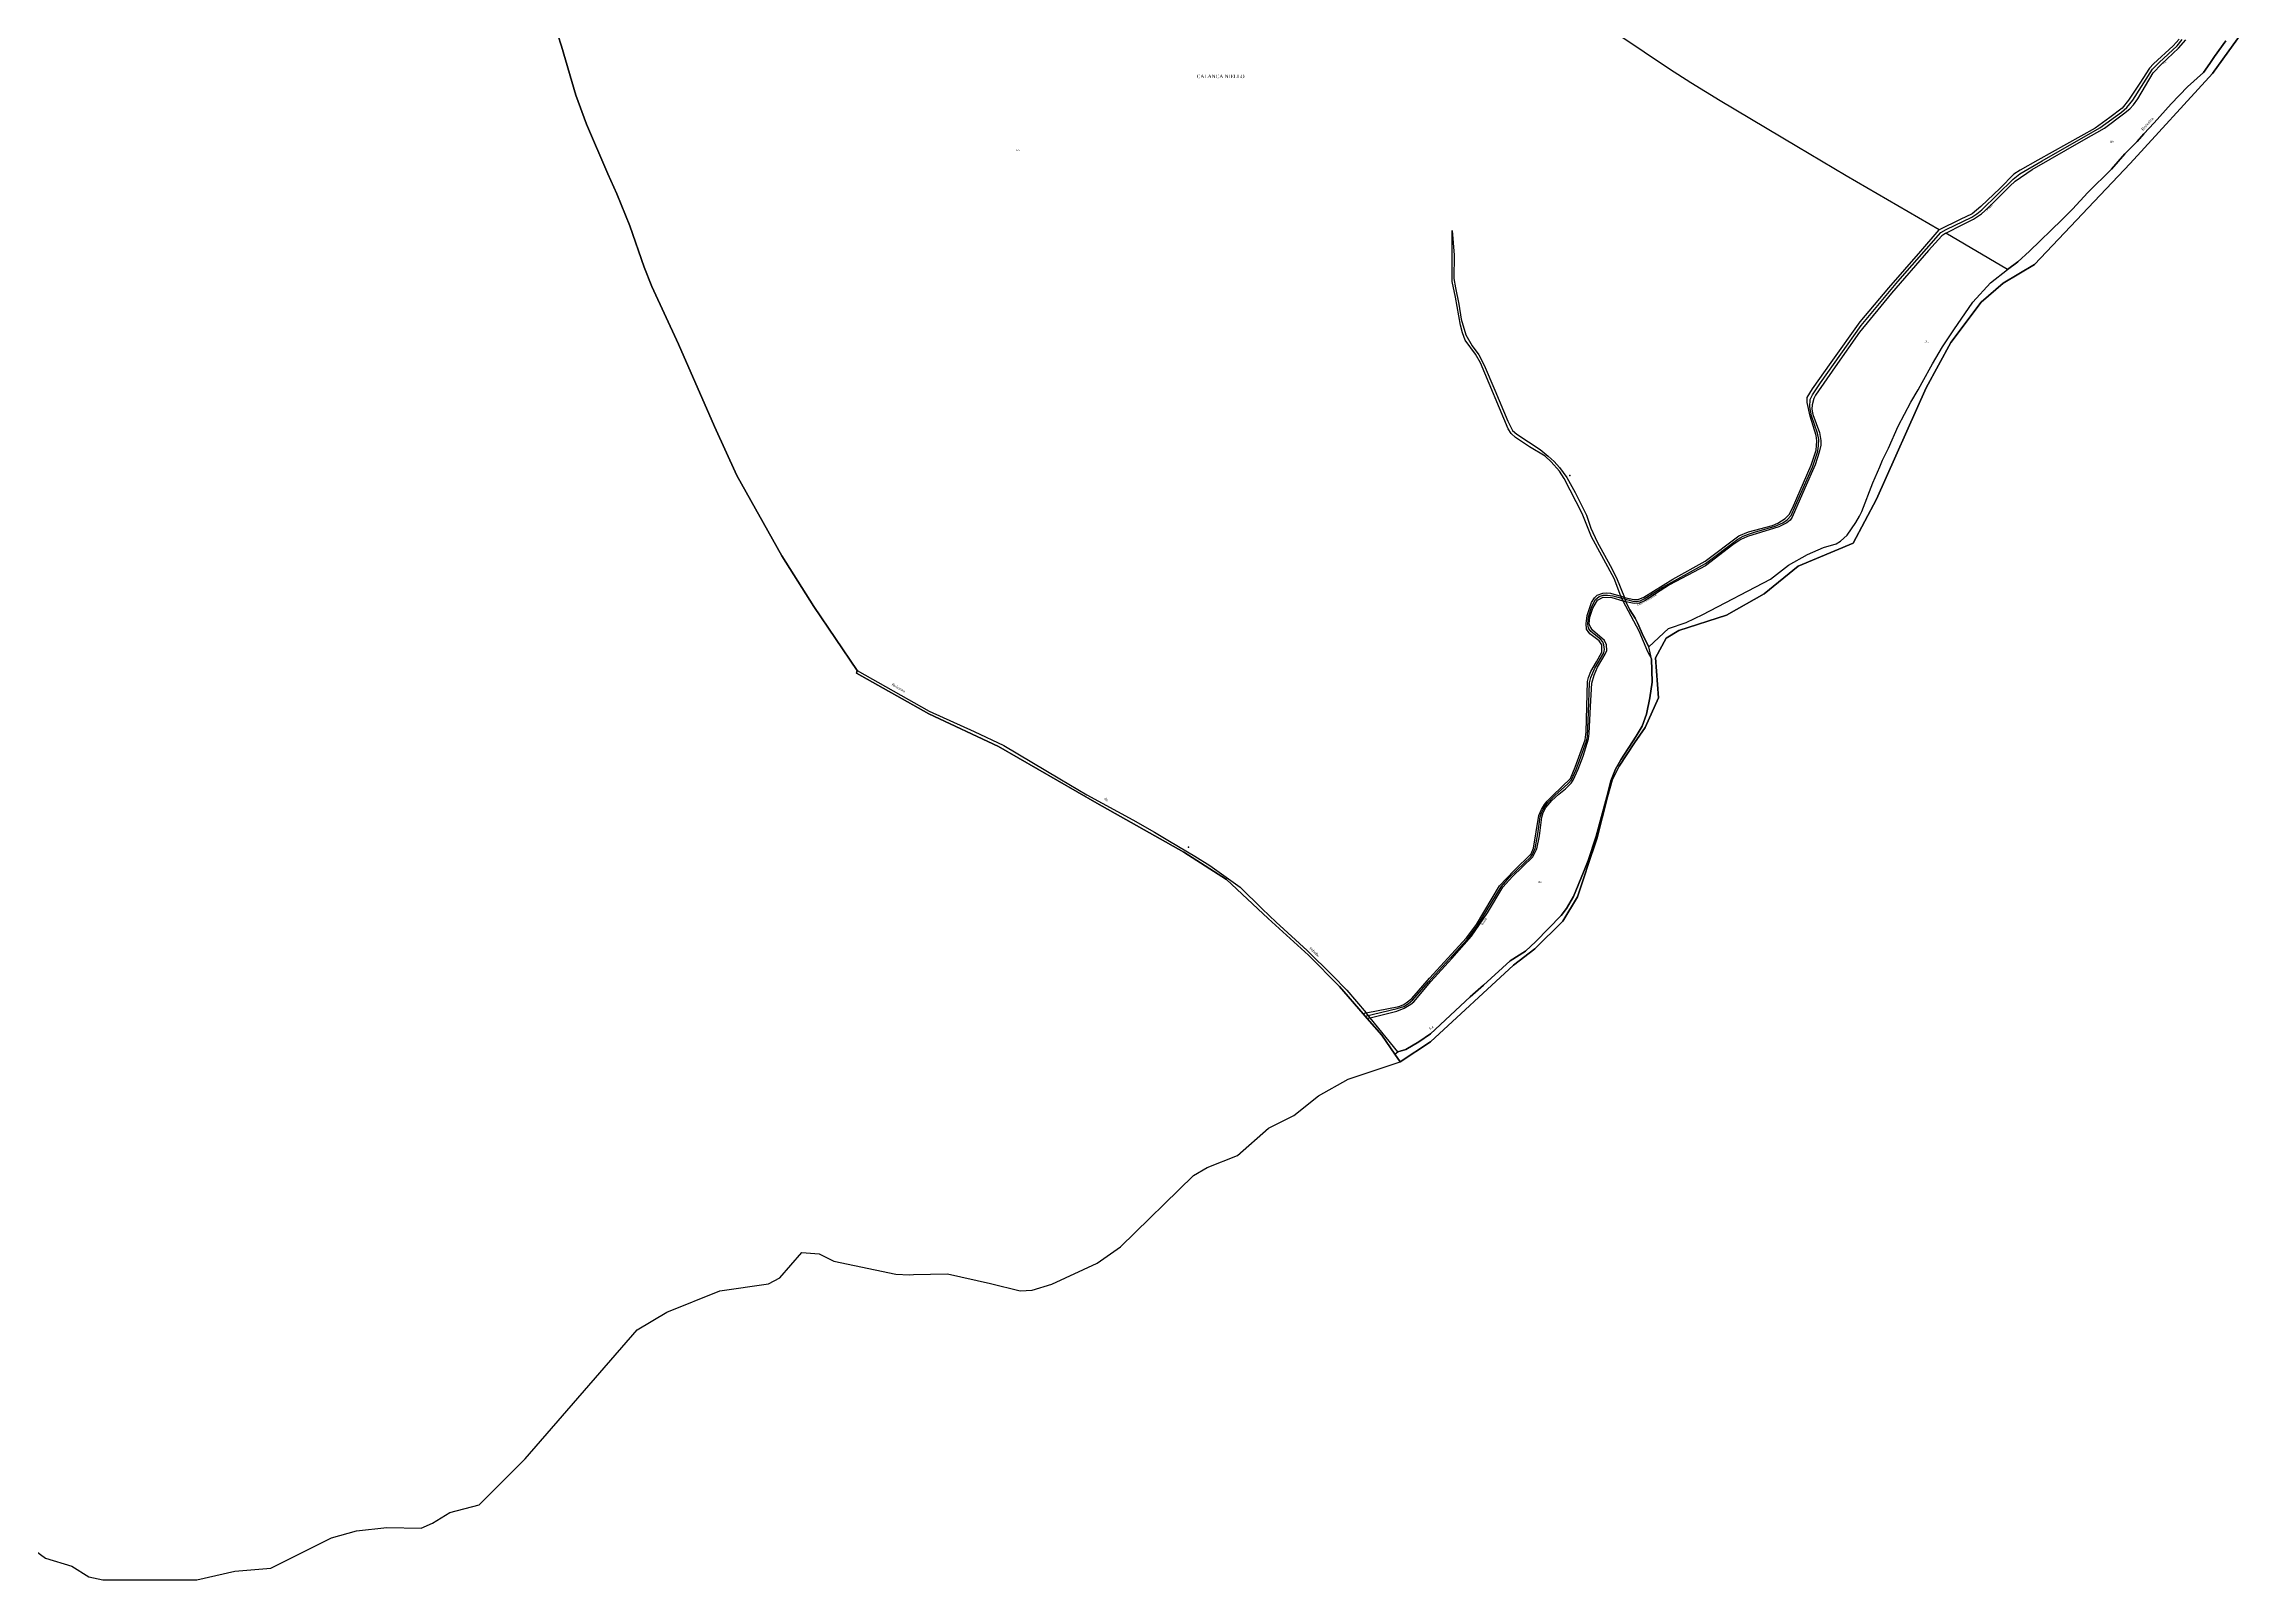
# Model space of a CAD drawing. Extents: x 1189447 to 1205702, y 6141591 to 6152844.
# Drawn here: x 1201638 to 1204085, y 6148282 to 6149988 of the extents above; entities that cross this region are included whole.
import ezdxf

# ---------------------------------------------------------------- set-up
doc = ezdxf.new("R2010")
doc.units = 0
doc.linetypes.add('CONTINU', pattern=[0])
doc.layers.get('0').update_dxf_attribs({"linetype": 'CONTINU'})
for name, color, linetype in [('1FLECHEFL', 7, 'CONTINU'), ('1LIEUDIT', 7, 'CONTINU'), ('1PARCELLE', 7, 'CONTINU'), ('1SECTION', 7, 'CONTINU'), ('1SUBDSECT', 7, 'CONTINU'), ('1TRONFLUV', 7, 'CONTINU'), ('1ZONCOMM', 7, 'CONTINU'), ('3LIEUDITTEX', 7, 'CONTINU'), ('3PARCELLETEX', 7, 'CONTINU'), ('3PONT', 7, 'CONTINU'), ('3TRONFLUVTEX', 7, 'CONTINU'), ('3ZONCOMMTEX', 7, 'CONTINU')]:
    doc.layers.add(name, color=color, linetype=linetype)
doc.styles.get("Standard").update_dxf_attribs({"font": 'Times New Roman'})

# ---------------------------------------------------------------- blocks, each defined once
blk = doc.blocks.new('FLECHRU1')
blk.add_point((0, 0))

msp = doc.modelspace()

# ---------------------------------------------------------------- linework, layer by layer
at = {"layer": '1LIEUDIT'}
msp.add_lwpolyline([(1204085.47, 6150009.25), (1204046.08, 6149954.98), (1203954.67, 6149855.12), (1203848.33, 6149742.85), (1203813.62, 6149722.21), (1203789.29, 6149700.95), (1203755.45, 6149656.49), (1203728.26, 6149606.03), (1203672.88, 6149482.49), (1203647.11, 6149433.44), (1203586.05, 6149408.18), (1203548.39, 6149377.33), (1203506.47, 6149353.58), (1203453.65, 6149336.61), (1203439.41, 6149327.91), (1203427.67, 6149306.23), (1203430.95, 6149261.89), (1203416.14, 6149229.06), (1203404.3, 6149211.78), (1203387.25, 6149185.87), (1203379.45, 6149170.51), (1203374.38, 6149151.88), (1203362.32, 6149105.13), (1203351.57, 6149073.58), (1203349.7, 6149067.55), (1203340.82, 6149041), (1203324.73, 6149013.77), (1203293.54, 6148983.02), (1203269.94, 6148965.01), (1203177.88, 6148879.89), (1203143.89, 6148857.83), (1203138.21, 6148866.12), (1203123.5, 6148887.24), (1203107.41, 6148905.83), (1203102.88, 6148910.85), (1203076.52, 6148941.43), (1203042.25, 6148976.25), (1202997.29, 6149016.94), (1202951.22, 6149060.17), (1202903.69, 6149090.55), (1202807.14, 6149144.97), (1202698.13, 6149207.61), (1202620.53, 6149244.2), (1202540.09, 6149289.33), (1202540.96, 6149292.13), (1202492.86, 6149363.25), (1202457.28, 6149419.58), (1202407.53, 6149508.76), (1202382.68, 6149562.97), (1202342.66, 6149654.66), (1202313.01, 6149718.55), (1202304.33, 6149739.86), (1202288.63, 6149786.06), (1202273.96, 6149821.36), (1202264.17, 6149843.53), (1202240.49, 6149898.59), (1202228.68, 6149930.86), (1202212.81, 6149985.29), (1202204.38, 6150010.41)], dxfattribs=at)
at = {"layer": '1PARCELLE'}
for points in [[(1202204.38, 6150010.41), (1202212.81, 6149985.29), (1202228.68, 6149930.86), (1202240.49, 6149898.59), (1202264.17, 6149843.53), (1202273.96, 6149821.36), (1202288.63, 6149786.06), (1202304.33, 6149739.86), (1202313.01, 6149718.55), (1202342.66, 6149654.66), (1202382.68, 6149562.97), (1202407.53, 6149508.76), (1202457.28, 6149419.58), (1202492.86, 6149363.25), (1202540.96, 6149292.13), (1202620.94, 6149247.19), (1202670.84, 6149224.34), (1202703.95, 6149209.06), (1202766.19, 6149171.92), (1202795.95, 6149154.19), (1202847.32, 6149126.24), (1202871.19, 6149112.82), (1202888, 6149102.61), (1202916.18, 6149085.93), (1202932.56, 6149075.54), (1202966.51, 6149051.66), (1202990.59, 6149027.58), (1203006.33, 6149012.65), (1203040.92, 6148981.16), (1203068.97, 6148953.51), (1203084.92, 6148937.15), (1203106.1, 6148912.03), (1203142.42, 6148919.24), (1203147.41, 6148921.11), (1203150.83, 6148923.01), (1203156.94, 6148928.12), (1203176.62, 6148950.53), (1203217.72, 6148995.38), (1203228.84, 6149010.29), (1203254.45, 6149052.94), (1203270.77, 6149070.21), (1203289.61, 6149088.6), (1203291.97, 6149094.74), (1203298.03, 6149131.36), (1203300.9, 6149137.92), (1203304.41, 6149143.5), (1203307.13, 6149147.08), (1203313.66, 6149153.56), (1203333.2, 6149172.14), (1203338.4, 6149184.83), (1203349.48, 6149215.05), (1203350.57, 6149223.91), (1203352.1, 6149279.8), (1203353.28, 6149284.23), (1203355.9, 6149291.17), (1203361.91, 6149301.87), (1203368.01, 6149312.53), (1203367.82, 6149320.66), (1203365.05, 6149325.04), (1203354.65, 6149332.89), (1203351, 6149338.05), (1203350.5, 6149344.43), (1203351.51, 6149353.24), (1203356.33, 6149367.81), (1203359.74, 6149372.86), (1203362.81, 6149375.9), (1203369.17, 6149377.91), (1203373.06, 6149378.48), (1203377.65, 6149378.14), (1203389.26, 6149374.84), (1203381.57, 6149394.2), (1203356.36, 6149440.57), (1203346.1, 6149466.64), (1203326.08, 6149505.28), (1203320.81, 6149513.49), (1203311.88, 6149523.99), (1203304.92, 6149530.23), (1203287.71, 6149540.68), (1203272.03, 6149550.78), (1203267.3, 6149555.38), (1203263.8, 6149560.63), (1203233.18, 6149633.79), (1203227.68, 6149643.37), (1203216.36, 6149659.1), (1203213.37, 6149667.15), (1203210.99, 6149675.64), (1203205.65, 6149706.52), (1203201.8, 6149724.09), (1203201.84, 6149762.39), (1203201.85, 6149780.87), (1203203.89, 6149753.49), (1203203.73, 6149727.42), (1203205.34, 6149716.91), (1203209.33, 6149698.96), (1203211.74, 6149682.17), (1203216.83, 6149664.73), (1203224.13, 6149652.51), (1203231.43, 6149642.48), (1203237.19, 6149631.07), (1203249.18, 6149603.58), (1203263.59, 6149568.97), (1203268.94, 6149558.56), (1203273.41, 6149554.52), (1203299.32, 6149537.56), (1203308.34, 6149530.18), (1203315.01, 6149524.11), (1203320.87, 6149517.4), (1203329.08, 6149506.3), (1203338.38, 6149489.66), (1203351.08, 6149464.49), (1203355.68, 6149450.17), (1203362.96, 6149435.19), (1203377.37, 6149408.73), (1203384.14, 6149395.12), (1203393.09, 6149373.31), (1203403.56, 6149370.83), (1203408.21, 6149371.18), (1203414.79, 6149373.73), (1203446.73, 6149393.62), (1203482.74, 6149413.53), (1203520.3, 6149441.75), (1203530.68, 6149446.1), (1203557.57, 6149453.07), (1203563.28, 6149455.58), (1203571.45, 6149460.82), (1203576.06, 6149465.55), (1203579.88, 6149472.58), (1203600.43, 6149520.16), (1203606.05, 6149536.77), (1203606.68, 6149547.32), (1203606, 6149553.13), (1203599.36, 6149574.55), (1203596.17, 6149589.63), (1203596.02, 6149595.13), (1203601.82, 6149604.86), (1203622.6, 6149634.22), (1203655.02, 6149679.42), (1203686.82, 6149717.13), (1203722.08, 6149757.65), (1203742.43, 6149781.35), (1203742.43, 6149781.35), (1203639.16, 6149841.22), (1203584.69, 6149873.85), (1203499.23, 6149924.85), (1203466.79, 6149944.63), (1203443.15, 6149959.98), (1203386.91, 6149997.49)], [(1204009.14, 6149993.01), (1204002.56, 6149985.62), (1203980.58, 6149965.79), (1203976.09, 6149960.78), (1203965.36, 6149944.2), (1203952.99, 6149925.26), (1203945.72, 6149916.43), (1203932.18, 6149906.04), (1203915.68, 6149894.19), (1203851.98, 6149858.65), (1203832.69, 6149847.71), (1203825.58, 6149843.18), (1203810.19, 6149827.84), (1203788.86, 6149807.29), (1203779.15, 6149799.25), (1203766.08, 6149792.91), (1203742.43, 6149781.35), (1203742.43, 6149781.35), (1203639.16, 6149841.22), (1203584.69, 6149873.85), (1203499.23, 6149924.85), (1203466.79, 6149944.63), (1203443.15, 6149959.98), (1203386.91, 6149997.49)], [(1204060.94, 6149991.23), (1204048.23, 6149973.78), (1204043.16, 6149966.01), (1204036.04, 6149956.25), (1204018.38, 6149940.13), (1204000.23, 6149921.33), (1203981.43, 6149900.06), (1203969.72, 6149888.18), (1203962.31, 6149879.6), (1203948.7, 6149865.77), (1203934.01, 6149848.98), (1203907.73, 6149823.01), (1203890.54, 6149804.31), (1203878.95, 6149792.62), (1203843.05, 6149757.58), (1203829.92, 6149745.9), (1203818.44, 6149737.41), (1203749.85, 6149777.8), (1203768.96, 6149787.51), (1203780.68, 6149793.18), (1203789.45, 6149799.13), (1203797.3, 6149806.27), (1203821, 6149829.82), (1203826.89, 6149835.44), (1203845.94, 6149848.29), (1203903.3, 6149881.34), (1203926.26, 6149894.33), (1203947.47, 6149910.06), (1203954.23, 6149915.97), (1203958.3, 6149920.4), (1203963.04, 6149926.81), (1203980.3, 6149955.74), (1203989.47, 6149965.33), (1204008.53, 6149983.07), (1204016.4, 6149992.42)]]:
    msp.add_lwpolyline(points, dxfattribs=at)
for points in [[(1203818.44, 6149737.41), (1203749.85, 6149777.8), (1203745.48, 6149774.84), (1203730.87, 6149758.49), (1203689.62, 6149711.07), (1203654.1, 6149667.84), (1203627.01, 6149629.28), (1203605.44, 6149597.8), (1203603.27, 6149594.02), (1203601.5, 6149587.18), (1203601.28, 6149582.36), (1203602.41, 6149576.45), (1203609.54, 6149556.37), (1203611.18, 6149547.72), (1203611.02, 6149542.25), (1203609.46, 6149534.59), (1203604.96, 6149520.42), (1203593.39, 6149494.55), (1203579.48, 6149462.27), (1203577.04, 6149459.04), (1203573.5, 6149456.06), (1203564.59, 6149451.67), (1203529.92, 6149440.86), (1203522.52, 6149437.73), (1203513.55, 6149431.84), (1203482.98, 6149408.22), (1203443.14, 6149387.33), (1203416.07, 6149369.88), (1203409.99, 6149367.09), (1203403.81, 6149366.41), (1203394.71, 6149368.3), (1203398.99, 6149359.62), (1203405.05, 6149350.38), (1203407.7, 6149345.16), (1203414.26, 6149329.82), (1203420.31, 6149318.48), (1203441.94, 6149338.86), (1203461.51, 6149345.55), (1203480.15, 6149354.3), (1203555.31, 6149393.69), (1203575.31, 6149408.96), (1203596.55, 6149421.01), (1203614.11, 6149428.73), (1203628.28, 6149432.85), (1203633.07, 6149435.77), (1203640.48, 6149442.32), (1203650.1, 6149456.56), (1203654.09, 6149463.45), (1203656.72, 6149468.54), (1203668.98, 6149500.61), (1203676.69, 6149518.12), (1203679.73, 6149525.76), (1203686.34, 6149538.95), (1203697.23, 6149563.38), (1203711.17, 6149590.01), (1203719.37, 6149603.67), (1203723.56, 6149611.98), (1203735.37, 6149632.59), (1203746.26, 6149651.49), (1203758.92, 6149670.37), (1203780.1, 6149701.09), (1203799.44, 6149722.49), (1203818.44, 6149737.41)], [(1203418.71, 6149313.29), (1203423.17, 6149305), (1203423.7, 6149279.37), (1203421.42, 6149261.84), (1203417.5, 6149243.79), (1203412.85, 6149230.41), (1203406.08, 6149219.25), (1203389.17, 6149192.85), (1203383.16, 6149182.66), (1203377.95, 6149169.85), (1203373.48, 6149152.02), (1203361.56, 6149108.18), (1203352.84, 6149081.28), (1203347.75, 6149068.21), (1203336.53, 6149041.23), (1203328.7, 6149028.07), (1203322.86, 6149020.17), (1203294.73, 6148991.24), (1203283.21, 6148980.48), (1203266, 6148969.77), (1203236.6, 6148942.72), (1203221.92, 6148929.96), (1203177.54, 6148888.94), (1203164.86, 6148879.75), (1203150.48, 6148871.31), (1203141.57, 6148868.91), (1203110.7, 6148906.7), (1203140.18, 6148913.99), (1203148.65, 6148917.4), (1203156, 6148921.83), (1203159.07, 6148924.44), (1203177.92, 6148946.88), (1203201.38, 6148972.47), (1203223.29, 6148997.05), (1203240.94, 6149023.01), (1203257.87, 6149051.76), (1203268.64, 6149063.5), (1203291.35, 6149085.27), (1203295.87, 6149094.08), (1203298.69, 6149108.48), (1203301.24, 6149129.34), (1203302.9, 6149134.59), (1203305.84, 6149140.05), (1203312.58, 6149147.76), (1203320.15, 6149154.81), (1203327.76, 6149160.88), (1203333.84, 6149167.01), (1203335.98, 6149170.52), (1203341.76, 6149182.52), (1203347.29, 6149196.87), (1203353.35, 6149216.36), (1203354.06, 6149222.38), (1203355.26, 6149252.11), (1203356.71, 6149278.2), (1203359.3, 6149286.93), (1203363.26, 6149296.01), (1203371.79, 6149310.16), (1203373.45, 6149314.46), (1203373.08, 6149320.81), (1203371.01, 6149325.57), (1203357.48, 6149336.91), (1203354.86, 6149340.89), (1203354.07, 6149344), (1203354.79, 6149351.57), (1203357.88, 6149361.32), (1203363.14, 6149370.16), (1203369.38, 6149373.49), (1203378.92, 6149373.09), (1203391.45, 6149369.66), (1203408.91, 6149336.31), (1203418.71, 6149313.29)]]:
    msp.add_lwpolyline(points, close=True, dxfattribs=at)
at = {"layer": '1SECTION'}
msp.add_lwpolyline([(1201622.82, 6148318.81), (1201639.56, 6148306.44), (1201669.07, 6148297.72), (1201687.84, 6148285.88), (1201703.44, 6148282.45), (1201807.52, 6148282.68), (1201849.95, 6148292.01), (1201889.8, 6148295.58), (1201957.42, 6148329.08), (1201984.92, 6148336.98), (1202018.52, 6148340.69), (1202056.97, 6148339.98), (1202069.59, 6148345.58), (1202088.65, 6148357.46), (1202121.15, 6148365.65), (1202172.2, 6148416.99), (1202296.66, 6148560.02), (1202329.73, 6148579.66), (1202388.32, 6148603.32), (1202442.6, 6148611.06), (1202455.15, 6148617.76), (1202479.51, 6148645.87), (1202498.94, 6148644.32), (1202514.94, 6148636.18), (1202584.02, 6148622.1), (1202599, 6148621.02), (1202603.62, 6148621.71), (1202641.26, 6148622.25), (1202689.2, 6148611.56), (1202722.2, 6148603.3), (1202735.53, 6148604.15), (1202757.09, 6148610.77), (1202807.42, 6148634.27), (1202833.55, 6148652.35), (1202914.54, 6148731.55), (1202929.84, 6148740.34), (1202963.51, 6148753.78), (1202997.68, 6148783.97), (1203026.01, 6148797.94), (1203053.23, 6148819.84), (1203086.45, 6148838.54), (1203143.89, 6148857.83), (1203177.88, 6148879.89), (1203269.94, 6148965.01), (1203293.54, 6148983.02), (1203324.73, 6149013.77), (1203340.82, 6149041), (1203349.7, 6149067.55), (1203351.57, 6149073.58), (1203362.32, 6149105.13), (1203374.38, 6149151.88), (1203379.45, 6149170.51), (1203387.25, 6149185.87), (1203404.3, 6149211.78), (1203416.14, 6149229.06), (1203430.95, 6149261.89), (1203427.67, 6149306.23), (1203439.41, 6149327.91), (1203453.65, 6149336.61), (1203506.47, 6149353.58), (1203548.39, 6149377.33), (1203586.05, 6149408.18), (1203647.11, 6149433.44), (1203672.88, 6149482.49), (1203728.26, 6149606.03), (1203755.45, 6149656.49), (1203789.29, 6149700.95), (1203813.62, 6149722.21), (1203848.33, 6149742.85), (1203954.67, 6149855.12), (1204046.08, 6149954.98), (1204085.47, 6150009.25)], dxfattribs=at)
at = {"layer": '1SUBDSECT'}
msp.add_lwpolyline([(1202204.38, 6150010.41), (1202212.81, 6149985.29), (1202228.68, 6149930.86), (1202240.49, 6149898.59), (1202264.17, 6149843.53), (1202273.96, 6149821.36), (1202288.63, 6149786.06), (1202304.33, 6149739.86), (1202313.01, 6149718.55), (1202342.66, 6149654.66), (1202382.68, 6149562.97), (1202407.53, 6149508.76), (1202457.28, 6149419.58), (1202492.86, 6149363.25), (1202540.96, 6149292.13), (1202540.09, 6149289.33), (1202620.53, 6149244.2), (1202698.13, 6149207.61), (1202807.14, 6149144.97), (1202903.69, 6149090.55), (1202951.22, 6149060.17), (1202997.29, 6149016.94), (1203042.25, 6148976.25), (1203076.52, 6148941.43), (1203102.88, 6148910.85), (1203107.41, 6148905.83), (1203123.5, 6148887.24), (1203138.21, 6148866.12), (1203143.89, 6148857.83), (1203143.89, 6148857.83), (1203177.88, 6148879.89), (1203269.94, 6148965.01), (1203293.54, 6148983.02), (1203324.73, 6149013.77), (1203340.82, 6149041), (1203349.7, 6149067.55), (1203351.57, 6149073.58), (1203362.32, 6149105.13), (1203374.38, 6149151.88), (1203379.45, 6149170.51), (1203387.25, 6149185.87), (1203404.3, 6149211.78), (1203416.14, 6149229.06), (1203430.95, 6149261.89), (1203427.67, 6149306.23), (1203439.41, 6149327.91), (1203453.65, 6149336.61), (1203506.47, 6149353.58), (1203548.39, 6149377.33), (1203586.05, 6149408.18), (1203647.11, 6149433.44), (1203672.88, 6149482.49), (1203728.26, 6149606.03), (1203755.45, 6149656.49), (1203789.29, 6149700.95), (1203813.62, 6149722.21), (1203848.33, 6149742.85), (1203954.67, 6149855.12), (1204046.08, 6149954.98), (1204085.47, 6150009.25)], dxfattribs=at)
at = {"layer": '1TRONFLUV'}
msp.add_lwpolyline([(1204085.47, 6150009.25), (1204046.08, 6149954.98), (1203954.67, 6149855.12), (1203848.33, 6149742.85), (1203813.62, 6149722.21), (1203789.29, 6149700.95), (1203755.45, 6149656.49), (1203728.26, 6149606.03), (1203672.88, 6149482.49), (1203647.11, 6149433.44), (1203586.05, 6149408.18), (1203548.39, 6149377.33), (1203506.47, 6149353.58), (1203453.65, 6149336.61), (1203439.41, 6149327.91), (1203427.67, 6149306.23), (1203430.95, 6149261.89), (1203416.14, 6149229.06), (1203404.3, 6149211.78), (1203387.25, 6149185.87), (1203379.45, 6149170.51), (1203374.38, 6149151.88), (1203362.32, 6149105.13), (1203351.57, 6149073.58), (1203349.7, 6149067.55), (1203340.82, 6149041), (1203324.73, 6149013.77), (1203293.54, 6148983.02), (1203269.94, 6148965.01), (1203177.88, 6148879.89), (1203143.89, 6148857.83), (1203138.21, 6148866.12), (1203141.57, 6148868.91), (1203150.48, 6148871.31), (1203164.86, 6148879.75), (1203177.54, 6148888.94), (1203221.92, 6148929.96), (1203236.6, 6148942.72), (1203266, 6148969.77), (1203283.21, 6148980.48), (1203294.73, 6148991.24), (1203322.86, 6149020.17), (1203328.7, 6149028.07), (1203336.53, 6149041.23), (1203347.75, 6149068.21), (1203352.84, 6149081.28), (1203361.56, 6149108.18), (1203373.48, 6149152.02), (1203377.95, 6149169.85), (1203383.16, 6149182.66), (1203389.17, 6149192.85), (1203406.08, 6149219.25), (1203412.85, 6149230.41), (1203417.5, 6149243.79), (1203421.42, 6149261.84), (1203423.7, 6149279.37), (1203423.17, 6149305), (1203420.31, 6149318.48), (1203441.94, 6149338.86), (1203461.51, 6149345.55), (1203480.15, 6149354.3), (1203555.31, 6149393.69), (1203575.31, 6149408.96), (1203596.55, 6149421.01), (1203614.11, 6149428.73), (1203628.28, 6149432.85), (1203633.07, 6149435.77), (1203640.48, 6149442.32), (1203650.1, 6149456.56), (1203654.09, 6149463.45), (1203656.72, 6149468.54), (1203668.98, 6149500.61), (1203676.69, 6149518.12), (1203679.73, 6149525.76), (1203686.34, 6149538.95), (1203697.23, 6149563.38), (1203711.17, 6149590.01), (1203719.37, 6149603.67), (1203723.56, 6149611.98), (1203735.37, 6149632.59), (1203746.26, 6149651.49), (1203758.92, 6149670.37), (1203780.1, 6149701.09), (1203799.44, 6149722.49), (1203818.44, 6149737.41), (1203829.92, 6149745.9), (1203843.05, 6149757.58), (1203878.95, 6149792.62), (1203890.54, 6149804.31), (1203907.73, 6149823.01), (1203934.01, 6149848.98), (1203948.7, 6149865.77), (1203962.31, 6149879.6), (1203969.72, 6149888.18), (1203981.43, 6149900.06), (1204000.23, 6149921.33), (1204018.38, 6149940.13), (1204036.04, 6149956.25), (1204043.16, 6149966.01), (1204048.23, 6149973.78), (1204060.94, 6149991.23)], dxfattribs=at)
for points in [[(1203393.09, 6149373.31), (1203389.26, 6149374.84), (1203381.57, 6149394.2), (1203356.36, 6149440.57), (1203346.1, 6149466.64), (1203326.08, 6149505.28), (1203320.81, 6149513.49), (1203311.88, 6149523.99), (1203304.92, 6149530.23), (1203287.71, 6149540.68), (1203272.03, 6149550.78), (1203267.3, 6149555.38), (1203263.8, 6149560.63), (1203233.18, 6149633.79), (1203227.68, 6149643.37), (1203216.36, 6149659.1), (1203213.37, 6149667.15), (1203210.99, 6149675.64), (1203205.65, 6149706.52), (1203201.8, 6149724.09), (1203201.84, 6149762.39), (1203201.85, 6149780.87), (1203203.89, 6149753.49), (1203203.73, 6149727.42), (1203205.34, 6149716.91), (1203209.33, 6149698.96), (1203211.74, 6149682.17), (1203216.83, 6149664.73), (1203224.13, 6149652.51), (1203231.43, 6149642.48), (1203237.19, 6149631.07), (1203249.18, 6149603.58), (1203263.59, 6149568.97), (1203268.94, 6149558.56), (1203273.41, 6149554.52), (1203299.32, 6149537.56), (1203308.34, 6149530.18), (1203315.01, 6149524.11), (1203320.87, 6149517.4), (1203329.08, 6149506.3), (1203338.38, 6149489.66), (1203351.08, 6149464.49), (1203355.68, 6149450.17), (1203362.96, 6149435.19), (1203377.37, 6149408.73), (1203384.14, 6149395.12), (1203393.09, 6149373.31)], [(1203423.17, 6149305), (1203420.31, 6149318.48), (1203414.26, 6149329.82), (1203407.7, 6149345.16), (1203405.05, 6149350.38), (1203398.99, 6149359.62), (1203394.71, 6149368.3), (1203391.45, 6149369.66), (1203408.91, 6149336.31), (1203418.71, 6149313.29), (1203423.17, 6149305)], [(1203106.1, 6148912.03), (1203102.88, 6148910.85), (1203076.52, 6148941.43), (1203042.25, 6148976.25), (1202997.29, 6149016.94), (1202951.22, 6149060.17), (1202903.69, 6149090.55), (1202807.14, 6149144.97), (1202698.13, 6149207.61), (1202620.53, 6149244.2), (1202540.09, 6149289.33), (1202540.96, 6149292.13), (1202620.94, 6149247.19), (1202670.84, 6149224.34), (1202703.95, 6149209.06), (1202766.19, 6149171.92), (1202795.95, 6149154.19), (1202847.32, 6149126.24), (1202871.19, 6149112.82), (1202888, 6149102.61), (1202916.18, 6149085.93), (1202932.56, 6149075.54), (1202966.51, 6149051.66), (1202990.59, 6149027.58), (1203006.33, 6149012.65), (1203040.92, 6148981.16), (1203068.97, 6148953.51), (1203084.92, 6148937.15), (1203106.1, 6148912.03)], [(1203141.57, 6148868.91), (1203110.7, 6148906.7), (1203107.41, 6148905.83), (1203123.5, 6148887.24), (1203138.21, 6148866.12), (1203141.57, 6148868.91)]]:
    msp.add_lwpolyline(points, close=True, dxfattribs=at)
at = {"layer": '1ZONCOMM'}
msp.add_lwpolyline([(1203105.02, 6148908.47), (1203140.79, 6148916.71), (1203148.06, 6148919.2), (1203153.23, 6148922.44), (1203158.27, 6148926.69), (1203175.33, 6148946.45), (1203218.52, 6148993.62), (1203230.2, 6149009.35), (1203256.01, 6149052.02), (1203265.9, 6149062.92), (1203288.96, 6149085.32), (1203291.15, 6149087.92), (1203293.92, 6149094.72), (1203297.01, 6149110.94), (1203299.6, 6149129.83), (1203300.9, 6149134.14), (1203302.67, 6149137.83), (1203304.99, 6149141.71), (1203308.07, 6149145.44), (1203315.86, 6149153.32), (1203330.23, 6149166.34), (1203334.42, 6149170.96), (1203339.37, 6149182.14), (1203343.28, 6149192.11), (1203350.83, 6149213.61), (1203351.92, 6149218.92), (1203353.11, 6149246), (1203354.42, 6149278.37), (1203355.83, 6149284.32), (1203360.16, 6149294.84), (1203370.09, 6149311.84), (1203370.81, 6149315.63), (1203370.36, 6149320.5), (1203368.97, 6149324.02), (1203366.43, 6149326.83), (1203355.61, 6149335.34), (1203352.99, 6149339.33), (1203352.38, 6149343.99), (1203353.05, 6149351.66), (1203356.78, 6149363.33), (1203360.92, 6149370.93), (1203365.01, 6149374.32), (1203369.32, 6149375.75), (1203374.2, 6149375.94), (1203380.34, 6149374.93), (1203402.27, 6149369.04), (1203406.68, 6149368.86), (1203410.54, 6149369.7), (1203414.97, 6149371.68), (1203435.58, 6149384.77), (1203483.04, 6149411.02), (1203519.12, 6149438.15), (1203525.05, 6149441.41), (1203530.71, 6149443.68), (1203537.52, 6149445.64), (1203560.56, 6149452.28), (1203568.84, 6149456.15), (1203573.82, 6149459.39), (1203578.05, 6149464.32), (1203583.14, 6149475.47), (1203601.84, 6149518.07), (1203607.74, 6149535.63), (1203608.72, 6149541.92), (1203608.89, 6149548.58), (1203607.61, 6149555.81), (1203600.88, 6149574.97), (1203599.12, 6149585.02), (1203599.51, 6149593.15), (1203601.86, 6149598.17), (1203610.83, 6149611.6), (1203655.85, 6149675.32), (1203696.83, 6149723.91), (1203744.54, 6149778.47), (1203750.38, 6149781.76), (1203778.71, 6149795.6), (1203784.27, 6149799.28), (1203789.84, 6149803.66), (1203824.8, 6149837.69), (1203832.28, 6149843.68), (1203857.13, 6149858.07), (1203920.92, 6149894.54), (1203945.21, 6149911.96), (1203950.96, 6149917.23), (1203957.6, 6149925.54), (1203979.43, 6149959.7), (1203986.83, 6149967.08), (1204006.95, 6149985.86), (1204012.63, 6149992.59)], dxfattribs=at)
msp.add_lwpolyline([(1203105.02, 6148908.47), (1203140.79, 6148916.71), (1203148.06, 6148919.2), (1203153.23, 6148922.44), (1203158.27, 6148926.69), (1203175.33, 6148946.45), (1203218.52, 6148993.62), (1203230.2, 6149009.35), (1203256.01, 6149052.02), (1203265.9, 6149062.92), (1203288.96, 6149085.32), (1203291.15, 6149087.92), (1203293.92, 6149094.72), (1203297.01, 6149110.94), (1203299.6, 6149129.83), (1203300.9, 6149134.14), (1203302.67, 6149137.83), (1203304.99, 6149141.71), (1203308.07, 6149145.44), (1203315.86, 6149153.32), (1203330.23, 6149166.34), (1203334.42, 6149170.96), (1203339.37, 6149182.14), (1203343.28, 6149192.11), (1203350.83, 6149213.61), (1203351.92, 6149218.92), (1203353.11, 6149246), (1203354.42, 6149278.37), (1203355.83, 6149284.32), (1203360.16, 6149294.84), (1203370.09, 6149311.84), (1203370.81, 6149315.63), (1203370.36, 6149320.5), (1203368.97, 6149324.02), (1203366.43, 6149326.83), (1203355.61, 6149335.34), (1203352.99, 6149339.33), (1203352.38, 6149343.99), (1203353.05, 6149351.66), (1203356.78, 6149363.33), (1203360.92, 6149370.93), (1203365.01, 6149374.32), (1203369.32, 6149375.75), (1203374.2, 6149375.94), (1203380.34, 6149374.93), (1203402.27, 6149369.04), (1203406.68, 6149368.86), (1203410.54, 6149369.7), (1203414.97, 6149371.68), (1203435.58, 6149384.77), (1203483.04, 6149411.02), (1203519.12, 6149438.15), (1203525.05, 6149441.41), (1203530.71, 6149443.68), (1203537.52, 6149445.64), (1203560.56, 6149452.28), (1203568.84, 6149456.15), (1203573.82, 6149459.39), (1203578.05, 6149464.32), (1203583.14, 6149475.47), (1203601.84, 6149518.07), (1203607.74, 6149535.63), (1203608.72, 6149541.92), (1203608.89, 6149548.58), (1203607.61, 6149555.81), (1203600.88, 6149574.97), (1203599.12, 6149585.02), (1203599.51, 6149593.15), (1203601.86, 6149598.17), (1203610.83, 6149611.6), (1203655.85, 6149675.32), (1203696.83, 6149723.91), (1203744.54, 6149778.47), (1203750.38, 6149781.76), (1203778.71, 6149795.6), (1203784.27, 6149799.28), (1203789.84, 6149803.66), (1203824.8, 6149837.69), (1203832.28, 6149843.68), (1203857.13, 6149858.07), (1203920.92, 6149894.54), (1203945.21, 6149911.96), (1203950.96, 6149917.23), (1203957.6, 6149925.54), (1203979.43, 6149959.7), (1203986.83, 6149967.08), (1204006.95, 6149985.86), (1204012.63, 6149992.59)], dxfattribs=at)
at = {"layer": '3PONT'}
for points in [[(1203394.71, 6149368.3), (1203391.45, 6149369.66), (1203389.26, 6149374.84), (1203393.09, 6149373.31), (1203394.71, 6149368.3)], [(1203110.7, 6148906.7), (1203106.1, 6148912.03), (1203102.88, 6148910.85), (1203107.41, 6148905.83), (1203110.7, 6148906.7)]]:
    msp.add_lwpolyline(points, close=True, dxfattribs=at)

# ---------------------------------------------------------------- block references
at = {"layer": '1FLECHEFL'}
for p, rotation in [((1203332.47, 6149508.65), 298.5), ((1202909.01, 6149096.13), 330.7)]:
    msp.add_blockref('FLECHRU1', p, dxfattribs=dict(at, rotation=rotation))

# ---------------------------------------------------------------- texts
at = {"layer": '3LIEUDITTEX'}
msp.add_text('CALANCA NIELLO', height=4, dxfattribs=at).set_placement((1202918.07, 6149949.86))
at = {"layer": '3PARCELLETEX'}
for s, p in [('125', (1202717.04, 6149868.97)), ('149', (1203931.61, 6149878.28)), ('141', (1203726.38, 6149656.71)), ('126', (1203296.56, 6149056.28))]:
    msp.add_text(s, height=2, dxfattribs=at).set_placement(p)
at = {"layer": '3TRONFLUVTEX'}
for s, rotation, p in [('Restonica', 48.5, (1203968.91, 6149891.28)), ('Ruisseau', 330.3, (1202578.95, 6149275.82)), ('de', 331.7, (1202815.07, 6149148.78)), ('Sebello', 315.7, (1203042.83, 6148983.28)), ('La', 42.7, (1203177.77, 6148892.99))]:
    msp.add_text(s, height=3, rotation=rotation, dxfattribs=at).set_placement(p)
at = {"layer": '3ZONCOMMTEX'}
for s, rotation, p in [('de', 43.1, (1203992.43, 6149965.45)), ('de', 43.1, (1203992.43, 6149965.45)), ('Nº623', 44.2, (1203795.01, 6149801.69)), ('Nº623', 44.2, (1203795.01, 6149801.69)), ('Départementale', 29, (1203407.8, 6149363.69)), ('Départementale', 29, (1203407.8, 6149363.69)), ('Route', 58.9, (1203235.88, 6149009.08)), ('Route', 58.9, (1203235.88, 6149009.08))]:
    msp.add_text(s, height=2.5, rotation=rotation, dxfattribs=at).set_placement(p)

doc.saveas('drawing.dxf')
